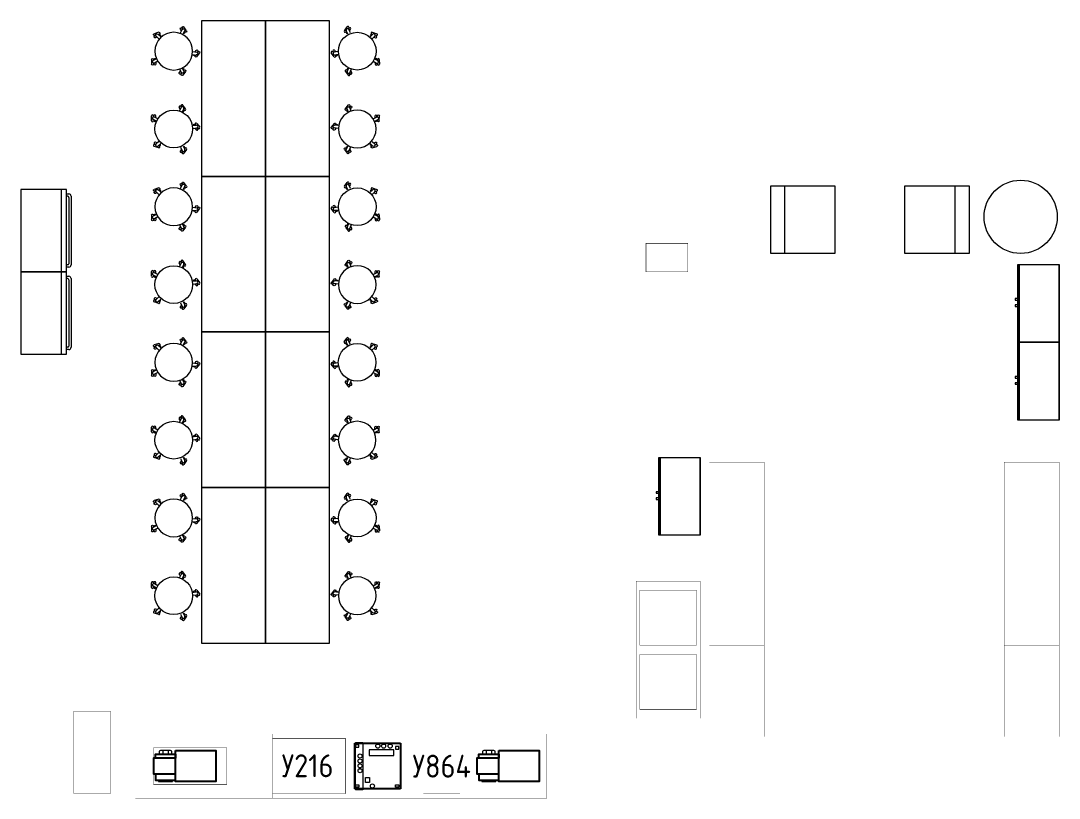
# Model space of a CAD drawing. Header units: millimetres. Extents: x -217756 to 263180, y 55413 to 130608.
# Drawn here: x -82846 to -71495, y 106849 to 115343 of the extents above; entities that cross this region are included whole.
import ezdxf

# ---------------------------------------------------------------- set-up
doc = ezdxf.new("R2010")
doc.units = ezdxf.units.MM
doc.linetypes.add('K5LT_BASIC', pattern=[0])
doc.layers.add('ТХ_корр_25.03.26', color=1, linetype='Continuous', lineweight=30, plot=False)
doc.layers.add('ТХ_мебель передв', color=250, linetype='Continuous', lineweight=13)
doc.layers.add('ТХ_ОСНОВНОЙ', color=103, linetype='Continuous', lineweight=25)
for name, color, linetype in [('ТХ_обор_спорт', 5, 'Continuous'), ('ТХ_оборуд_учебн', 80, 'Continuous'), ('ТХ_оборуд_учебн_поз', 80, 'Continuous')]:
    doc.layers.add(name, color=color, linetype=linetype)
doc.styles.add('ISOCPEUR_1', font='isocpeur.ttf', dxfattribs={"width": 0.9, "height": 250})

# ---------------------------------------------------------------- blocks, each defined once
blk = doc.blocks.new('У017')
at = {"layer": 'ТХ_мебель передв'}
blk.add_lwpolyline([(252942, -218302), (253682, -218302), (253682, -219002), (252942, -219002)], close=True, dxfattribs=at)
blk.add_lwpolyline([(252942, -219002), (252942, -218852), (253682, -218852), (253682, -219002)], dxfattribs=at)
blk = doc.blocks.new('A$C4e07e813')
at = {"layer": 'ТХ_ОСНОВНОЙ'}
for p, rotation in [((362590, 235882), 270), ((-73249, -270742), 90)]:
    blk.add_blockref('У017', p, dxfattribs=dict(at, rotation=rotation))
blk = doc.blocks.new('ММ012 стул 390')
at = {"lineweight": 5, "extrusion": (-0.000369826, -0.000297724, 1)}
for p, q in [((6439, -22246, 46), (6469, -22204, 46)), ((6477, -22284, 46), (6459, -22245, 46)), ((6480, -22224, 46), (6486, -22216, 46)), ((6484, -22227, 46), (6490, -22219, 46)), ((6505, -22270, 46), (6487, -22232, 46)), ((6495, -22248, 46), (6507, -22231, 46)), ((6456, -22258, 46), (6462, -22251, 46)), ((6460, -22261, 46), (6464, -22256, 46)), ((6721, -22312, 46), (6752, -22283, 46)), ((6736, -22289, 46), (6743, -22291, 46)), ((6738, -22284, 46), (6747, -22287, 46)), ((6742, -22335, 46), (6773, -22306, 46)), ((6744, -22264, 46), (6794, -22280, 46)), ((6760, -22318, 46), (6780, -22325, 46)), ((6776, -22302, 46), (6786, -22305, 46)), ((6778, -22297, 46), (6788, -22300, 46)), ((6323, -22482, 46), (6317, -22474, 46)), ((6347, -22478, 46), (6334, -22461, 46)), ((6328, -22531, 46), (6296, -22489, 46)), ((6319, -22485, 46), (6313, -22477, 46)), ((6371, -22475, 46), (6329, -22481, 46)), ((6375, -22507, 46), (6333, -22512, 46)), ((6344, -22519, 46), (6339, -22511, 46)), ((6348, -22515, 46), (6345, -22510, 46)), ((6754, -22580, 46), (6791, -22600, 46)), ((6769, -22553, 46), (6806, -22573, 46)), ((6795, -22561, 46), (6795, -22567, 46)), ((6800, -22561, 46), (6801, -22570, 46)), ((6821, -22560, 46), (6822, -22612, 46)), ((6775, -22592, 46), (6775, -22613, 46)), ((6796, -22602, 46), (6796, -22613, 46)), ((6801, -22602, 46), (6801, -22613, 46))]:
    blk.add_line(p, q, dxfattribs=at)
at = {"lineweight": 5, "extrusion": (-0.000383923, 0.00027931, 1)}
for p, q in [((6450, -22691, 46), (6482, -22732, 46)), ((6467, -22678, 46), (6472, -22686, 46)), ((6486, -22652, 46), (6470, -22691, 46)), ((6471, -22675, 46), (6475, -22680, 46)), ((6515, -22664, 46), (6499, -22703, 46)), ((6506, -22686, 46), (6519, -22703, 46)), ((6492, -22711, 46), (6499, -22719, 46)), ((6496, -22708, 46), (6503, -22716, 46))]:
    blk.add_line(p, q, dxfattribs=at)
at = {"lineweight": 5}
blk.add_circle((6580, -22470), 206, dxfattribs=at)
at = {"lineweight": 5, "extrusion": (-0.000369826, -0.000297724, 1)}
for centre, radius, start, end in [((6448, -22252, 50), 10.4, 145.0431, 325.0431), ((6473, -22239, 50), 15.7, 25.0431, 205.0431), ((6477, -22210, 50), 10.4, 325.0431, 145.0431), ((6499, -22225, 50), 10.4, 325.0431, 145.0431), ((6469, -22267, 50), 10.4, 145.0431, 297.3392), ((6733, -22299, 50), 10.4, 73.0431, 225.3392), ((6741, -22274, 50), 10.4, 73.0431, 253.0431), ((6762, -22295, 50), 15.7, 313.0431, 133.0431), ((6783, -22315, 50), 10.4, 253.0431, 73.0431), ((6791, -22290, 50), 10.4, 253.0431, 73.0431), ((6305, -22483, 50), 10.4, 37.0431, 217.0431), ((6325, -22467, 50), 10.4, 37.0431, 217.0431), ((6331, -22496, 50), 15.7, 97.0431, 277.0431), ((6336, -22525, 50), 10.4, 217.0431, 37.0431), ((6357, -22509, 50), 10.4, 217.0431, 9.3392), ((6785, -22561, 50), 10.4, 1.0431, 153.3392), ((6798, -22587, 50), 15.7, 241.0431, 61.0431), ((6811, -22560, 50), 10.4, 1.0431, 181.0431), ((6786, -22613, 50), 10.4, 181.0431, 1.0431), ((6812, -22613, 50), 10.4, 181.0431, 1.0431)]:
    blk.add_arc(centre, radius, start, end, dxfattribs=at)
at = {"lineweight": 5, "extrusion": (-0.000383923, 0.00027931, 1)}
for centre, radius, start, end in [((6458, -22684, 37), 10.4, 37.7559, 217.7559), ((6485, -22697, 37), 15.7, 157.7559, 337.7559), ((6479, -22668, 37), 10.4, 65.4598, 217.7559), ((6490, -22726, 37), 10.4, 217.7559, 37.7559), ((6511, -22710, 37), 10.4, 217.7559, 37.7559)]:
    blk.add_arc(centre, radius, start, end, dxfattribs=at)
blk = doc.blocks.new('A$C5bcf07bc')
at = {"layer": 'ТХ_мебель передв', "xscale": -1}
for p in [(8452, 19130), (8452, 17430), (8452, 15730), (8452, 14030)]:
    blk.add_blockref('ММ012 стул 390', p, dxfattribs=at)
at = {"layer": 'ТХ_мебель передв'}
for p in [(-2702, 19130), (-2702, 17430), (-2703, 15730), (-2702, 14030)]:
    blk.add_blockref('ММ012 стул 390', p, dxfattribs=at)
at = {"layer": 'ТХ_мебель передв', "rotation": 180}
for p in [(8452, -26660), (8452, -28360), (8452, -30060), (8452, -31760)]:
    blk.add_blockref('ММ012 стул 390', p, dxfattribs=at)
at = {"layer": 'ТХ_мебель передв', "xscale": -1, "rotation": 180}
for p in [(-2702, -26660), (-2702, -28360), (-2703, -30060), (-2702, -31760)]:
    blk.add_blockref('ММ012 стул 390', p, dxfattribs=at)
blk = doc.blocks.new('Тумба инструментальная')
for p, q in [((275316, 3225), (275316, 2325)), ((275376, 3175), (275401, 3175)), ((275389, 3150), (275376, 3150)), ((275401, 3137), (275401, 2412)), ((275426, 3150), (275426, 2400)), ((275389, 2400), (275376, 2400)), ((275401, 2375), (275376, 2375))]:
    blk.add_line(p, q)
blk.add_lwpolyline([(275376, 2325), (275376, 3225), (274876, 3225), (274876, 2325)], close=True)
for centre, radius, start, end in [((275389, 3137), 12.5, 0, 90), ((275401, 3150), 25, 0, 90), ((275389, 2412), 12.5, 270, 0), ((275401, 2400), 25, 270, 0)]:
    blk.add_arc(centre, radius, start, end)
blk = doc.blocks.new('A$C4f4ae1ef')
at = {"layer": 'ТХ_мебель передв'}
for p in [(-274676, -8075), (-274676, -8975)]:
    blk.add_blockref('Тумба инструментальная', p, dxfattribs=at)
blk = doc.blocks.new('У234')
at = {"layer": 'ТХ_оборуд_учебн', "const_width": 5}
blk.add_lwpolyline([(-82266, 107801), (-82266, 106901), (-82666, 106901), (-82666, 107801)], close=True, dxfattribs=at)
blk = doc.blocks.new('A$C209feb67')
at = {"layer": 'ТХ_оборуд_учебн'}
blk.add_blockref('У234', (83446, -106851), dxfattribs=at)
blk = doc.blocks.new('Фрезерный')
for p, q in [((-40562, 9366), (-40062, 9366)), ((-40562, 8866), (-40562, 9366)), ((-40062, 9366), (-40062, 8866)), ((-40062, 8866), (-40562, 8866))]:
    blk.add_line(p, q)
at = {"lineweight": 0}
for p, q in [((-40552, 8858), (-40552, 9375)), ((-40552, 9375), (-40471, 9375)), ((-40543, 9348), (-40552, 9348)), ((-40552, 9348), (-40552, 9339)), ((-40552, 9339), (-40552, 9330)), ((-40552, 9330), (-40552, 9321)), ((-40552, 9321), (-40543, 9321)), ((-40525, 9348), (-40543, 9348)), ((-40543, 9321), (-40525, 9321)), ((-40516, 9348), (-40525, 9348)), ((-40525, 9321), (-40516, 9321)), ((-40516, 9339), (-40516, 9348)), ((-40516, 9330), (-40516, 9339)), ((-40516, 9321), (-40516, 9330)), ((-40471, 9375), (-40471, 8858)), ((-40107, 9329), (-40116, 9329)), ((-40116, 9329), (-40116, 9320)), ((-40116, 9320), (-40116, 9311)), ((-40116, 9311), (-40116, 9302)), ((-40089, 9329), (-40107, 9329)), ((-40080, 9329), (-40089, 9329)), ((-40080, 9320), (-40080, 9329)), ((-40080, 9311), (-40080, 9320)), ((-40080, 9302), (-40080, 9311)), ((-40134, 9293), (-40403, 9293)), ((-40403, 9293), (-40403, 9230)), ((-40403, 9230), (-40134, 9230)), ((-40134, 9230), (-40134, 9293)), ((-40116, 9302), (-40107, 9302)), ((-40107, 9302), (-40089, 9302)), ((-40089, 9302), (-40080, 9302)), ((-40444, 8938), (-40444, 8992)), ((-40444, 8992), (-40399, 8992)), ((-40399, 8992), (-40399, 8938)), ((-40552, 8903), (-40552, 8912)), ((-40552, 8912), (-40543, 8912)), ((-40552, 8894), (-40552, 8903)), ((-40552, 8885), (-40552, 8894)), ((-40543, 8885), (-40552, 8885)), ((-40471, 8858), (-40552, 8858)), ((-40543, 8912), (-40525, 8912)), ((-40525, 8885), (-40543, 8885)), ((-40525, 8912), (-40516, 8912)), ((-40516, 8885), (-40525, 8885)), ((-40516, 8912), (-40516, 8903)), ((-40516, 8903), (-40516, 8894)), ((-40516, 8894), (-40516, 8885)), ((-40399, 8938), (-40444, 8938)), ((-40116, 8903), (-40116, 8912)), ((-40116, 8912), (-40107, 8912)), ((-40116, 8894), (-40116, 8903)), ((-40116, 8885), (-40116, 8894)), ((-40107, 8885), (-40116, 8885)), ((-40107, 8912), (-40089, 8912)), ((-40089, 8885), (-40107, 8885)), ((-40089, 8912), (-40080, 8912)), ((-40080, 8885), (-40089, 8885)), ((-40080, 8912), (-40080, 8903)), ((-40080, 8903), (-40080, 8894)), ((-40080, 8894), (-40080, 8885))]:
    blk.add_line(p, q, dxfattribs=at)
for centre in [(-40309, 9334), (-40246, 9334), (-40174, 9334), (-40503, 9226), (-40503, 9172), (-40503, 9119), (-40503, 9065), (-40368, 8898)]:
    blk.add_circle(centre, 22.5, dxfattribs=at)
blk = doc.blocks.new('Токарный станок')
at = {"linetype": 'K5LT_BASIC', "lineweight": 18}
for p, q in [((-33155, 10817), (-33240, 10817)), ((-33155, 10817), (-33089, 10817)), ((-33234, 10534), (-33155, 10534)), ((-33194, 10494), (-33194, 10534)), ((-33095, 10534), (-33155, 10534)), ((-33135, 10494), (-33135, 10534))]:
    blk.add_line(p, q, dxfattribs=at)
blk.add_lwpolyline([(-33275, 10494), (-33714, 10494), (-33714, 10834), (-33275, 10834)], close=True)
for points in [[(-33055, 10750), (-33055, 10817), (-33275, 10817), (-33275, 10750)], [(-33275, 10578), (-33034, 10578), (-33034, 10750), (-33275, 10750)], [(-33055, 10578), (-33055, 10534), (-33275, 10534), (-33275, 10578)]]:
    blk.add_lwpolyline(points)
for points in [[(-33089, 10817), (-33089, 10834), (-33155, 10834), (-33240, 10834), (-33240, 10817)], [(-33217, 10834), (-33155, 10834), (-33112, 10834)], [(-33234, 10534), (-33234, 10502), (-33220, 10494), (-33155, 10494), (-33109, 10494), (-33095, 10502), (-33095, 10534)]]:
    blk.add_lwpolyline(points, dxfattribs=at)
blk = doc.blocks.new('У850')
at = {"layer": 'ТХ_мебель передв', "const_width": 2, "elevation": -1}
blk.add_lwpolyline([(257920, -55822), (258620, -55822), (258620, -57322), (257920, -57322)], close=True, dxfattribs=at)
blk = doc.blocks.new('У232')
at = {"layer": 'ТХ_оборуд_учебн', "const_width": 5}
blk.add_lwpolyline([(-76080, 109821), (-76080, 109221), (-75459, 109221), (-75459, 109821)], close=True, dxfattribs=at)
blk = doc.blocks.new('У218')
at = {"layer": 'ТХ_оборуд_учебн', "const_width": 5}
blk.add_lwpolyline([(-80897, 106987), (-81697, 106987), (-81697, 107387), (-80897, 107387)], close=True, dxfattribs=at)
at = {"layer": 'ТХ_оборуд_учебн', "rotation": 180}
blk.add_blockref('Токарный станок', (-114731, 117851), dxfattribs=at)
blk = doc.blocks.new('У216')
at = {"layer": 'ТХ_оборуд_учебн', "const_width": 5}
blk.add_lwpolyline([(-79556, 107396), (-80356, 107396), (-80356, 107996), (-79556, 107996)], close=True, dxfattribs=at)
blk = doc.blocks.new('У864')
at = {"layer": 'ТХ_оборуд_учебн', "ltscale": 100, "const_width": 2}
blk.add_lwpolyline([(-78457, 107462), (-78057, 107462), (-78057, 106862), (-78457, 106862)], close=True, dxfattribs=at)
blk = doc.blocks.new('У194-2')
at = {"layer": 'ТХ_мебель передв', "ltscale": 100, "const_width": 2}
blk.add_lwpolyline([(-73547, 108104), (-72947, 108104), (-72947, 107104), (-73547, 107104)], close=True, dxfattribs=at)
blk = doc.blocks.new('A$Ce707cbe0')
at = {"layer": 'ТХ_мебель передв'}
for p in [(81274, -104434), (84497, -104434), (81274, -105434), (84497, -105434), (81274, -106434), (84497, -106434)]:
    blk.add_blockref('У194-2', p, dxfattribs=at)
blk = doc.blocks.new('шкаф инструм 450х850')
at = {"ltscale": 100}
blk.add_line((152376, -248870), (152376, -248020), dxfattribs=at)
for points in [[(152364, -248870), (152364, -248020)], [(152814, -248020), (152814, -248870)]]:
    blk.add_lwpolyline(points, dxfattribs=at)
for points in [[(152364, -248870), (152814, -248870), (152814, -248020), (152364, -248020)], [(152364, -248411), (152364, -248428), (152333, -248428), (152333, -248411)], [(152364, -248479), (152364, -248496), (152333, -248496), (152333, -248479)]]:
    blk.add_lwpolyline(points, close=True, dxfattribs=at)
blk = doc.blocks.new('A$C3d6c18c3')
at = {"layer": 'ТХ_мебель передв', "xscale": -1, "rotation": 180}
for p in [(-141264, -243040), (-141264, -243890), (-145188, -245149)]:
    blk.add_blockref('шкаф инструм 450х850', p, dxfattribs=at)
blk = doc.blocks.new('A$Ca19fb75c')
at = {"layer": 'ТХ_оборуд_учебн', "const_width": 5}
blk.add_lwpolyline([(-326601, 57295), (-326145, 57295), (-326145, 57605), (-326601, 57605)], close=True, dxfattribs=at)

msp = doc.modelspace()

# ---------------------------------------------------------------- linework, layer by layer
at = {"layer": 'ТХ_мебель передв', "ltscale": 100}
for points in [[(-80871, 115343), (-80871, 113643), (-80171, 113643), (-80171, 115343)], [(-80171, 115343), (-80171, 113643), (-79471, 113643), (-79471, 115343)], [(-80871, 113643), (-80871, 111943), (-80171, 111943), (-80171, 113643)], [(-80171, 113643), (-80171, 111943), (-79471, 111943), (-79471, 113643)], [(-80871, 111943), (-80871, 110243), (-80171, 110243), (-80171, 111943)], [(-80171, 111943), (-80171, 110243), (-79471, 110243), (-79471, 111943)], [(-80871, 110243), (-80871, 108543), (-80171, 108543), (-80171, 110243)], [(-80171, 110243), (-80171, 108543), (-79471, 108543), (-79471, 110243)]]:
    msp.add_lwpolyline(points, close=True, dxfattribs=at)
at = {"layer": 'ТХ_мебель передв', "ltscale": 0.1}
msp.add_circle((-71916, 113201), 400, dxfattribs=at)

# ---------------------------------------------------------------- block references
for name, p in [('A$Ca19fb75c', (250590, 55306)), ('A$C5bcf07bc', (-83046, 118351)), ('A$C4f4ae1ef', (-83046, 118351)), ('A$C3d6c18c3', (-83046, 106851)), ('A$Ce707cbe0', (-83046, 106851)), ('A$C209feb67', (-83046, 106851))]:
    msp.add_blockref(name, p)
at = {"layer": 'ТХ_корр_25.03.26', "ltscale": 100}
msp.add_blockref('A$C4e07e813', (-218234, 130601), dxfattribs=at)
at = {"layer": 'ТХ_обор_спорт'}
msp.add_blockref('У850', (-334040, 165043, 1), dxfattribs=at)
at = {"layer": 'ТХ_обор_спорт', "rotation": 270}
for p in [(-24272, 365470, 1), (-22773, 365470, 1), (-21273, 365470, 1)]:
    msp.add_blockref('У850', p, dxfattribs=at)
at = {"layer": 'ТХ_оборуд_учебн'}
for name, p in [('У232', (0, -700)), ('У232', (0, -1401)), ('У216', (261, -496)), ('У864', (12, 38)), ('У218', (303, 13)), ('Фрезерный', (-38634, 98084))]:
    msp.add_blockref(name, p, dxfattribs=at)
at = {"layer": 'ТХ_оборуд_учебн', "rotation": 180}
msp.add_blockref('Токарный станок', (-110894, 117864), dxfattribs=at)

# ---------------------------------------------------------------- texts
at = {"layer": 'ТХ_оборуд_учебн_поз', "style": 'ISOCPEUR_1', "width": 0.9}
for s, p in [('У216', (-79994, 107078)), ('У864', (-78564, 107074))]:
    msp.add_text(s, height=250, dxfattribs=at).set_placement(p)

doc.saveas('drawing.dxf')
